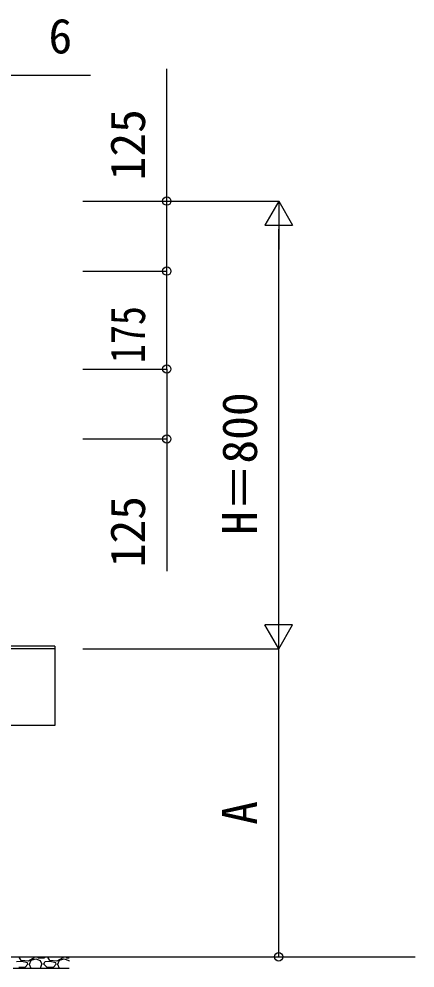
# Model space of a CAD drawing. Units: millimetres, scale not verified. Extents: x -4375 to 4375, y -6499 to 6473.
# Drawn here: x 1760 to 2468, y 231 to 1926 of the extents above; entities that cross this region are included whole.
import ezdxf
from ezdxf.enums import TextEntityAlignment as Align

# ---------------------------------------------------------------- set-up
doc = ezdxf.new("R2010")
doc.units = ezdxf.units.MM
doc.header["$LTSCALE"] = 30
doc.layers.add('0-3_YKK_A1', color=4, linetype='Continuous')
doc.layers.add('0-4_YKK_D', color=6, linetype='Continuous')
doc.styles.add('ＭＳ ゴシック', font='')
doc.styles.get('ＭＳ ゴシック').set_extended_font_data('MS Gothic')

msp = doc.modelspace()

# ---------------------------------------------------------------- linework, layer by layer
at = {"layer": '0-3_YKK_A1'}
for p, q in [((1824.5, 805.8), (-1797.5, 805.8)), ((1824.5, 800.8), (-1797.5, 800.8)), ((1824.5, 805.8), (1824.5, 663.8)), ((1824.5, 663.8), (-1797.5, 663.8)), ((-2017.38, 250.8), (2468.14, 250.8)), ((1750, 250.8), (1850, 250.8)), ((1765.55, 242.61), (1755.9, 241.59)), ((1760.98, 250.23), (1761.5, 250.8)), ((1764.54, 244.13), (1760.98, 250.23)), ((1777.24, 243.12), (1764.54, 244.13)), ((1775.71, 240.07), (1765.55, 242.61)), ((1776.22, 237.53), (1771.65, 232.45)), ((1776.22, 237.53), (1775.71, 240.07)), ((1787.9, 248.7), (1777.24, 243.12)), ((1778.76, 237.53), (1781.64, 230.8)), ((1779.27, 237.53), (1782.32, 244.64)), ((1782.32, 244.64), (1790.44, 247.18)), ((1788.5, 250.8), (1787.9, 248.7)), ((1790.44, 247.18), (1798.57, 244.13)), ((1793.84, 250.8), (1794.51, 249.21)), ((1794.51, 249.21), (1805.18, 248.7)), ((1798.57, 244.13), (1801.62, 237.53)), ((1799.22, 230.8), (1801.62, 237.53)), ((1805.18, 248.7), (1807.89, 250.8)), ((1805.18, 237.53), (1806.7, 241.59)), ((1810.76, 231.43), (1805.18, 237.53)), ((1816.35, 242.61), (1806.7, 241.59)), ((1811.78, 250.23), (1812.3, 250.8)), ((1815.34, 244.13), (1811.78, 250.23)), ((1828.04, 243.12), (1815.34, 244.13)), ((1826.51, 240.07), (1816.35, 242.61)), ((1827.02, 237.53), (1822.45, 232.45)), ((1827.02, 237.53), (1826.51, 240.07)), ((1838.7, 248.7), (1828.04, 243.12)), ((1829.56, 237.53), (1832.44, 230.8)), ((1830.07, 237.53), (1833.12, 244.64)), ((1833.12, 244.64), (1841.24, 247.18)), ((1839.3, 250.8), (1838.7, 248.7)), ((1841.24, 247.18), (1849.37, 244.13)), ((1844.64, 250.8), (1845.31, 249.21)), ((1845.31, 249.21), (1850, 248.99)), ((1849.37, 244.13), (1850, 242.77)), ((1750, 230.8), (1850, 230.8)), ((1771.65, 232.45), (1759.96, 231.43)), ((1822.45, 232.45), (1810.76, 231.43))]:
    msp.add_line(p, q, dxfattribs=at)
at = {"layer": '0-4_YKK_D'}
for p, q in [((1740, 1825.8), (1888.3, 1825.8)), ((1874.5, 1600.8), (2225.5, 1600.8)), ((1874.5, 1600.8), (2025.5, 1600.8)), ((2224.5, 1600.8), (2199.5, 1557.5)), ((2224.5, 1600.8), (2249.5, 1557.5)), ((2224.5, 1600.8), (2224.5, 1514.2)), ((2199.5, 1557.5), (2249.5, 1557.5)), ((2224.5, 850.8), (2224.5, 1550.8)), ((1874.5, 1475.8), (2025.5, 1475.8)), ((1874.5, 1475.8), (2025.5, 1475.8)), ((2024.5, 1300.8), (2024.5, 1475.8)), ((1874.5, 1300.8), (2025.5, 1300.8)), ((1874.5, 1300.8), (2025.5, 1300.8)), ((1874.5, 1175.8), (2025.5, 1175.8)), ((2224.5, 800.8), (2224.5, 887.4)), ((2224.5, 800.8), (2199.5, 844.1)), ((2249.5, 844.1), (2199.5, 844.1)), ((2224.5, 800.8), (2249.5, 844.1)), ((1874.5, 800.8), (2225.5, 800.8)), ((1874.5, 800.8), (2225.5, 800.8)), ((2224.5, 250.8), (2224.5, 800.8)), ((2218, 250.8), (2225.5, 250.8))]:
    msp.add_line(p, q, dxfattribs=at)
for points in [[(2024.5, 1475.8), (2024.5, 1600.8), (2024.5, 1836.94)], [(2024.5, 1300.8), (2024.5, 1175.8), (2024.5, 939.66)]]:
    msp.add_lwpolyline(points, dxfattribs=at)
for centre in [(2024.5, 1600.8), (2024.5, 1475.8), (2024.5, 1475.8), (2024.5, 1300.8), (2024.5, 1300.8), (2024.5, 1175.8), (2224.5, 250.8)]:
    msp.add_circle(centre, 7.5, dxfattribs=at)

# ---------------------------------------------------------------- texts
at = {"layer": '0-4_YKK_D', "style": 'ＭＳ ゴシック'}
msp.add_text('6', height=62.32, dxfattribs=at).set_placement((1813.24, 1845.8), align=Align.BOTTOM_LEFT)
for s, p in [('125', (2004.5, 1637.76)), ('H＝800', (2204.5, 1004.48)), ('125', (2004.5, 946.62)), ('A', (2204.5, 486.68))]:
    msp.add_text(s, height=62.32, rotation=90, dxfattribs=at).set_placement(p, align=Align.BOTTOM_LEFT)
at = {"layer": '0-4_YKK_D', "style": 'ＭＳ ゴシック', "width": 0.8}
msp.add_text('175', height=62.32, rotation=90, dxfattribs=at).set_placement((2004.5, 1311.41), align=Align.BOTTOM_LEFT)

doc.saveas('drawing.dxf')
